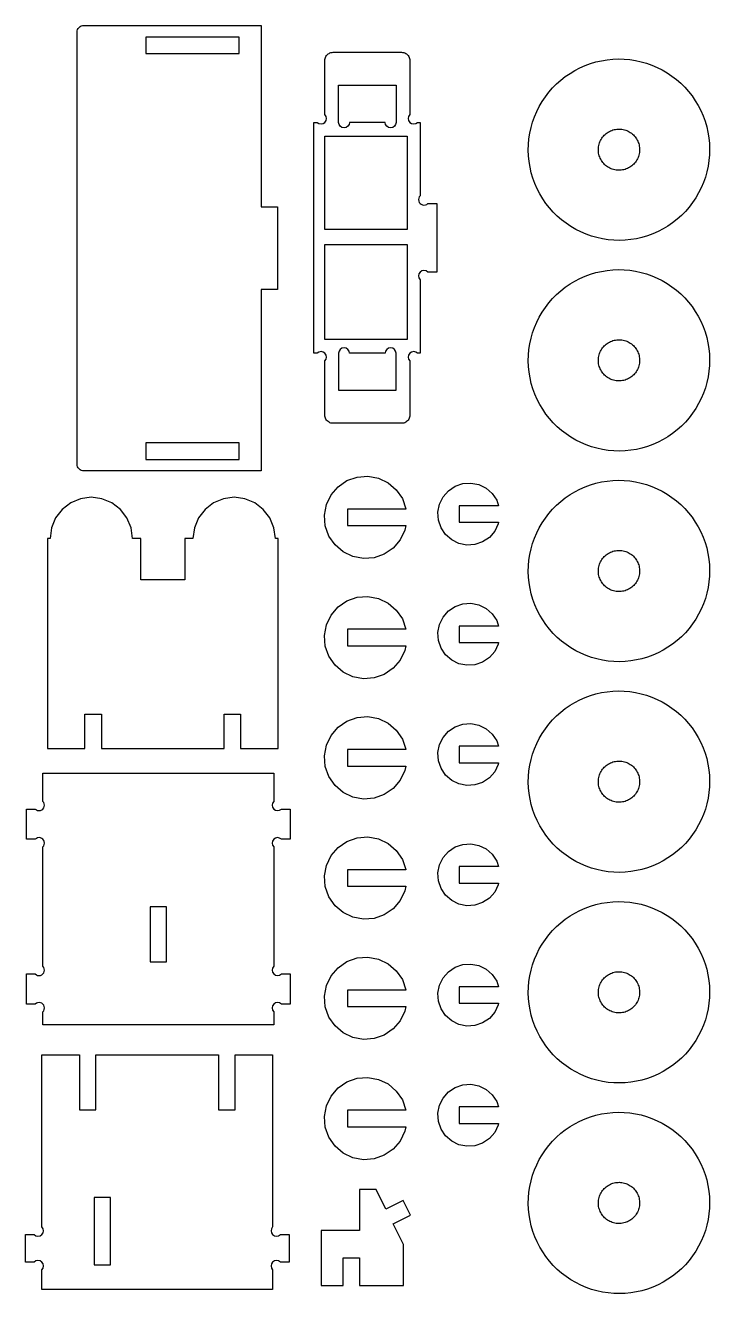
# Model space of a CAD drawing. Extents: x 7 to 1141, y 6 to 436.
# Drawn here: x 685.2 to 913.6, y 12.7 to 435.8 of the extents above; entities that cross this region are included whole.
import ezdxf

# ---------------------------------------------------------------- set-up
doc = ezdxf.new("R2010")
doc.units = 0
doc.header["$MEASUREMENT"] = 0
doc.layers.add('EXT', color=1, linetype='CONTINUOUS')
doc.layers.add('INT', color=150, linetype='CONTINUOUS')

msp = doc.modelspace()

# ---------------------------------------------------------------- linework, layer by layer
at = {"layer": 'EXT'}
for points in [[(702.5, 289.44), (702.5, 433.5, -0.414214), (704.79, 435.79), (763.93, 435.79), (763.93, 375.22), (769.43, 375.22), (769.43, 347.72), (763.93, 347.72), (763.93, 287.15), (704.79, 287.15, -0.414214)], [(785.76, 304.13), (785.56, 304.43), (785.4, 304.75), (785.29, 305.09), (785.22, 305.44), (785.19, 305.8), (785.19, 323.86, 1), (782.62, 326.43), (781.52, 326.43), (781.52, 403.44), (782.62, 403.44, 1), (785.19, 406.01), (785.19, 424.07), (785.22, 424.43), (785.29, 424.78), (785.4, 425.12), (785.56, 425.44), (785.76, 425.74), (786, 426.01), (786.27, 426.25), (786.57, 426.45), (786.89, 426.61), (787.23, 426.72), (787.58, 426.79), (787.94, 426.82), (810.79, 426.82), (811.14, 426.79), (811.5, 426.72), (811.84, 426.61), (812.16, 426.45), (812.46, 426.25), (812.73, 426.01), (812.97, 425.74), (813.17, 425.44), (813.33, 425.12), (813.44, 424.78), (813.51, 424.43), (813.54, 424.07), (813.54, 406.01, 1), (816.11, 403.44), (816.97, 403.44), (816.97, 378.95, 1), (819.54, 376.38), (822.52, 376.38), (822.52, 353.49), (819.54, 353.49, 1), (816.97, 350.92), (816.97, 326.43), (816.11, 326.43, 1), (813.54, 323.86), (813.54, 305.8), (813.51, 305.44), (813.44, 305.09), (813.33, 304.75), (813.17, 304.43), (812.97, 304.13), (812.73, 303.86), (812.46, 303.62), (812.16, 303.42), (811.84, 303.26), (811.5, 303.14), (811.14, 303.07), (810.79, 303.05), (787.94, 303.05), (787.58, 303.07), (787.23, 303.14), (786.89, 303.26), (786.57, 303.42), (786.27, 303.62), (786, 303.86)], [(691.1, 102.42), (691.1, 106.73, 1), (688.53, 109.3), (685.6, 109.3), (685.6, 119.36), (688.53, 119.36, 1), (691.1, 121.93), (691.1, 161.74, 1), (688.53, 164.31), (685.6, 164.31), (685.6, 174.37), (688.53, 174.37, 1), (691.1, 176.94), (691.1, 186.32), (768.11, 186.32), (768.11, 176.94, 1), (770.68, 174.37), (773.61, 174.37), (773.61, 164.31), (770.68, 164.31, 1), (768.11, 161.74), (768.11, 121.93, 1), (770.68, 119.36), (773.61, 119.36), (773.61, 109.3), (770.68, 109.3, 1), (768.11, 106.73), (768.11, 102.42)], [(690.74, 14.06), (690.74, 20.66, 1), (688.17, 23.23), (685.24, 23.23), (685.24, 32.4), (688.17, 32.4, 1), (690.74, 34.97), (690.74, 92.34), (703.29, 92.34), (703.29, 74), (708.79, 74), (708.79, 92.34), (749.71, 92.34), (749.71, 74), (755.21, 74), (755.21, 92.34), (767.76, 92.34), (767.76, 34.97, 1), (770.33, 32.4), (773.26, 32.4), (773.26, 23.23), (770.33, 23.23, 1), (767.76, 20.66), (767.76, 14.06)]]:
    msp.add_lwpolyline(points, format="xyb", close=True, dxfattribs=at)
for points in [[(861.38, 373.5), (860.11, 374.92), (858.94, 376.42), (857.87, 377.98), (856.89, 379.61), (856.02, 381.3), (855.25, 383.04), (854.6, 384.83), (854.06, 386.65), (853.64, 388.5), (853.33, 390.38), (853.14, 392.27), (853.07, 394.17), (853.12, 396.07), (853.29, 397.96), (853.58, 399.84), (853.99, 401.7), (854.51, 403.53), (855.14, 405.32), (855.89, 407.07), (856.74, 408.76), (857.7, 410.4), (858.76, 411.98), (859.92, 413.49), (861.17, 414.92), (862.51, 416.27), (863.93, 417.54), (865.42, 418.71), (866.99, 419.79), (868.62, 420.76), (870.31, 421.63), (872.05, 422.4), (873.84, 423.05), (875.66, 423.59), (877.51, 424.01), (879.39, 424.32), (881.28, 424.51), (883.18, 424.58), (885.08, 424.53), (886.97, 424.36), (888.85, 424.07), (890.71, 423.66), (892.53, 423.14), (894.32, 422.51), (896.07, 421.76), (897.77, 420.91), (899.41, 419.95), (900.99, 418.89), (902.5, 417.73), (903.93, 416.48), (905.28, 415.14), (906.54, 413.72), (907.72, 412.23), (908.79, 410.66), (909.77, 409.03), (910.64, 407.34), (911.4, 405.6), (912.05, 403.81), (912.59, 401.99), (913.02, 400.14), (913.32, 398.26), (913.51, 396.37), (913.58, 394.47), (913.53, 392.57), (913.36, 390.68), (913.07, 388.8), (912.67, 386.94), (912.15, 385.12), (911.51, 383.33), (910.77, 381.58), (909.91, 379.88), (908.95, 378.24), (907.89, 376.66), (906.74, 375.15), (905.49, 373.72), (904.15, 372.37), (902.73, 371.11), (901.23, 369.93), (899.67, 368.86), (898.04, 367.88), (896.35, 367.01), (894.61, 366.25), (892.82, 365.6), (891, 365.06), (889.15, 364.63), (887.27, 364.33), (885.38, 364.14), (883.48, 364.07), (881.58, 364.12), (879.69, 364.29), (877.81, 364.58), (875.95, 364.98), (874.12, 365.5), (872.33, 366.14), (870.58, 366.88), (868.89, 367.74), (867.25, 368.7), (865.67, 369.76), (864.16, 370.91), (862.73, 372.16)], [(861.38, 303.23), (860.11, 304.65), (858.94, 306.15), (857.87, 307.71), (856.89, 309.35), (856.02, 311.04), (855.25, 312.78), (854.6, 314.56), (854.06, 316.38), (853.64, 318.24), (853.33, 320.11), (853.14, 322), (853.07, 323.9), (853.12, 325.8), (853.29, 327.7), (853.58, 329.57), (853.99, 331.43), (854.51, 333.26), (855.14, 335.05), (855.89, 336.8), (856.74, 338.5), (857.7, 340.14), (858.76, 341.71), (859.92, 343.22), (861.17, 344.65), (862.51, 346), (863.93, 347.27), (865.42, 348.44), (866.99, 349.52), (868.62, 350.49), (870.31, 351.36), (872.05, 352.13), (873.84, 352.78), (875.66, 353.32), (877.51, 353.74), (879.39, 354.05), (881.28, 354.24), (883.18, 354.31), (885.08, 354.26), (886.97, 354.09), (888.85, 353.8), (890.71, 353.39), (892.53, 352.87), (894.32, 352.24), (896.07, 351.49), (897.77, 350.64), (899.41, 349.68), (900.99, 348.62), (902.5, 347.46), (903.93, 346.21), (905.28, 344.87), (906.54, 343.45), (907.72, 341.96), (908.79, 340.39), (909.77, 338.76), (910.64, 337.07), (911.4, 335.33), (912.05, 333.55), (912.59, 331.72), (913.02, 329.87), (913.32, 328), (913.51, 326.1), (913.58, 324.21), (913.53, 322.31), (913.36, 320.41), (913.07, 318.53), (912.67, 316.68), (912.15, 314.85), (911.51, 313.06), (910.77, 311.31), (909.91, 309.61), (908.95, 307.97), (907.89, 306.39), (906.74, 304.89), (905.49, 303.45), (904.15, 302.1), (902.73, 300.84), (901.23, 299.67), (899.67, 298.59), (898.04, 297.61), (896.35, 296.74), (894.61, 295.98), (892.82, 295.33), (891, 294.79), (889.15, 294.36), (887.27, 294.06), (885.38, 293.87), (883.48, 293.8), (881.58, 293.85), (879.69, 294.02), (877.81, 294.31), (875.95, 294.71), (874.12, 295.23), (872.33, 295.87), (870.58, 296.61), (868.89, 297.47), (867.25, 298.43), (865.67, 299.49), (864.16, 300.65), (862.73, 301.9)], [(788.57, 262.47), (786.54, 265.43), (785.34, 268.82), (785.06, 272.39), (785.71, 275.92), (787.26, 279.16), (789.59, 281.89), (792.55, 283.93), (795.93, 285.13), (799.51, 285.41), (803.04, 284.75), (806.28, 283.21), (809.01, 280.87), (811.04, 277.92), (812.24, 274.53), (812.24, 274.44), (792.71, 274.44), (792.71, 268.93), (812.15, 268.93), (811.87, 267.42), (810.32, 264.18), (807.99, 261.45), (805.03, 259.42), (801.65, 258.22), (798.07, 257.94), (794.54, 258.6), (791.3, 260.14)], [(861.38, 232.96), (860.11, 234.38), (858.94, 235.88), (857.87, 237.45), (856.89, 239.08), (856.02, 240.77), (855.25, 242.51), (854.6, 244.29), (854.06, 246.11), (853.64, 247.97), (853.33, 249.84), (853.14, 251.73), (853.07, 253.63), (853.12, 255.53), (853.29, 257.43), (853.58, 259.31), (853.99, 261.16), (854.51, 262.99), (855.14, 264.78), (855.89, 266.53), (856.74, 268.23), (857.7, 269.87), (858.76, 271.45), (859.92, 272.95), (861.17, 274.39), (862.51, 275.74), (863.93, 277), (865.42, 278.17), (866.99, 279.25), (868.62, 280.22), (870.31, 281.1), (872.05, 281.86), (873.84, 282.51), (875.66, 283.05), (877.51, 283.48), (879.39, 283.78), (881.28, 283.97), (883.18, 284.04), (885.08, 283.99), (886.97, 283.82), (888.85, 283.53), (890.71, 283.13), (892.53, 282.61), (894.32, 281.97), (896.07, 281.22), (897.77, 280.37), (899.41, 279.41), (900.99, 278.35), (902.5, 277.19), (903.93, 275.94), (905.28, 274.61), (906.54, 273.19), (907.72, 271.69), (908.79, 270.12), (909.77, 268.49), (910.64, 266.8), (911.4, 265.06), (912.05, 263.28), (912.59, 261.46), (913.02, 259.6), (913.32, 257.73), (913.51, 255.84), (913.58, 253.94), (913.53, 252.04), (913.36, 250.14), (913.07, 248.27), (912.67, 246.41), (912.15, 244.58), (911.51, 242.79), (910.77, 241.04), (909.91, 239.34), (908.95, 237.7), (907.89, 236.13), (906.74, 234.62), (905.49, 233.19), (904.15, 231.83), (902.73, 230.57), (901.23, 229.4), (899.67, 228.32), (898.04, 227.35), (896.35, 226.48), (894.61, 225.71), (892.82, 225.06), (891, 224.52), (889.15, 224.1), (887.27, 223.79), (885.38, 223.6), (883.48, 223.53), (881.58, 223.58), (879.69, 223.75), (877.81, 224.04), (875.95, 224.44), (874.12, 224.97), (872.33, 225.6), (870.58, 226.35), (868.89, 227.2), (867.25, 228.16), (865.67, 229.22), (864.16, 230.38), (862.73, 231.63)], [(825.47, 265.93), (823.96, 268.18), (823.09, 270.73), (822.91, 273.43), (823.43, 276.09), (824.62, 278.51), (826.4, 280.55), (828.65, 282.06), (831.21, 282.93), (833.9, 283.11), (836.56, 282.59), (838.99, 281.4), (841.02, 279.62), (842.53, 277.37), (843.16, 275.54), (830.04, 275.54), (830.04, 270.03), (843.17, 270.03), (843.06, 269.46), (841.87, 267.03), (840.09, 265), (837.84, 263.49), (835.28, 262.62), (832.59, 262.44), (829.93, 262.96), (827.51, 264.15)], [(692.58, 194.58), (705.13, 194.58), (705.13, 206.04), (710.63, 206.04), (710.63, 194.58), (751.54, 194.58), (751.54, 206.04), (757.04, 206.04), (757.04, 194.58), (769.59, 194.58), (769.59, 264.61), (768.67, 264.61), (768.2, 268.17), (766.83, 271.49), (764.64, 274.33), (761.8, 276.52), (758.48, 277.89), (754.92, 278.36), (751.36, 277.89), (748.04, 276.52), (745.2, 274.33), (743.01, 271.49), (741.64, 268.17), (741.17, 264.61), (738.42, 264.61), (738.42, 250.86), (723.75, 250.86), (723.75, 264.61), (721, 264.61), (720.53, 268.17), (719.16, 271.49), (716.97, 274.33), (714.12, 276.52), (710.81, 277.89), (707.25, 278.36), (703.69, 277.89), (700.37, 276.52), (697.52, 274.33), (695.34, 271.49), (693.96, 268.17), (693.49, 264.61), (692.58, 264.61)], [(788.57, 222.36), (786.54, 225.32), (785.34, 228.71), (785.06, 232.28), (785.71, 235.81), (787.26, 239.05), (789.59, 241.78), (792.55, 243.82), (795.93, 245.02), (799.51, 245.3), (803.04, 244.64), (806.28, 243.1), (809.01, 240.76), (811.04, 237.81), (812.24, 234.42), (812.24, 234.33), (792.71, 234.33), (792.71, 228.82), (812.15, 228.82), (811.87, 227.31), (810.32, 224.07), (807.99, 221.34), (805.03, 219.31), (801.65, 218.11), (798.07, 217.83), (794.54, 218.49), (791.3, 220.03)], [(825.47, 225.82), (823.96, 228.07), (823.09, 230.62), (822.91, 233.32), (823.43, 235.98), (824.62, 238.4), (826.4, 240.44), (828.65, 241.95), (831.21, 242.82), (833.9, 243), (836.56, 242.48), (838.99, 241.29), (841.02, 239.51), (842.53, 237.26), (843.16, 235.43), (830.04, 235.43), (830.04, 229.92), (843.17, 229.92), (843.06, 229.35), (841.87, 226.92), (840.09, 224.89), (837.84, 223.38), (835.28, 222.51), (832.59, 222.33), (829.93, 222.85), (827.51, 224.04)], [(862.73, 161.36), (861.38, 162.7), (860.11, 164.12), (858.94, 165.61), (857.87, 167.18), (856.89, 168.81), (856.02, 170.5), (855.25, 172.24), (854.6, 174.02), (854.06, 175.85), (853.64, 177.7), (853.33, 179.57), (853.14, 181.47), (853.07, 183.37), (853.12, 185.27), (853.29, 187.16), (853.58, 189.04), (853.99, 190.89), (854.51, 192.72), (855.14, 194.51), (855.89, 196.26), (856.74, 197.96), (857.7, 199.6), (858.76, 201.18), (859.92, 202.69), (861.17, 204.12), (862.51, 205.47), (863.93, 206.73), (865.42, 207.9), (866.99, 208.98), (868.62, 209.96), (870.31, 210.83), (872.05, 211.59), (873.84, 212.24), (875.66, 212.78), (877.51, 213.21), (879.39, 213.51), (881.28, 213.7), (883.18, 213.77), (885.08, 213.72), (886.97, 213.55), (888.85, 213.26), (890.71, 212.86), (892.53, 212.34), (894.32, 211.7), (896.07, 210.96), (897.77, 210.1), (899.41, 209.14), (900.99, 208.08), (902.5, 206.92), (903.93, 205.67), (905.28, 204.34), (906.54, 202.92), (907.72, 201.42), (908.79, 199.86), (909.77, 198.22), (910.64, 196.54), (911.4, 194.8), (912.05, 193.01), (912.59, 191.19), (913.02, 189.33), (913.32, 187.46), (913.51, 185.57), (913.58, 183.67), (913.53, 181.77), (913.36, 179.88), (913.07, 178), (912.67, 176.14), (912.15, 174.31), (911.51, 172.52), (910.77, 170.77), (909.91, 169.07), (908.95, 167.43), (907.89, 165.86), (906.74, 164.35), (905.49, 162.92), (904.15, 161.57), (902.73, 160.3), (901.23, 159.13), (899.67, 158.05), (898.04, 157.08), (896.35, 156.21), (894.61, 155.44), (892.82, 154.79), (891, 154.25), (889.15, 153.83), (887.27, 153.52), (885.38, 153.33), (883.48, 153.26), (881.58, 153.31), (879.69, 153.48), (877.81, 153.77), (875.95, 154.18), (874.12, 154.7), (872.33, 155.33), (870.58, 156.08), (868.89, 156.93), (867.25, 157.89), (865.67, 158.95), (864.16, 160.11)], [(788.57, 182.25), (786.54, 185.21), (785.34, 188.6), (785.06, 192.17), (785.71, 195.7), (787.26, 198.94), (789.59, 201.67), (792.55, 203.71), (795.93, 204.91), (799.51, 205.19), (803.04, 204.53), (806.28, 202.99), (809.01, 200.65), (811.04, 197.7), (812.24, 194.31), (812.24, 194.22), (792.71, 194.22), (792.71, 188.71), (812.15, 188.71), (811.87, 187.2), (810.32, 183.96), (807.99, 181.23), (805.03, 179.2), (801.65, 178), (798.07, 177.72), (794.54, 178.38), (791.3, 179.92)], [(825.47, 185.71), (823.96, 187.96), (823.09, 190.51), (822.91, 193.21), (823.43, 195.87), (824.62, 198.29), (826.4, 200.33), (828.65, 201.84), (831.21, 202.71), (833.9, 202.89), (836.56, 202.37), (838.99, 201.18), (841.02, 199.4), (842.53, 197.15), (843.16, 195.32), (830.04, 195.32), (830.04, 189.81), (843.17, 189.81), (843.06, 189.24), (841.87, 186.81), (840.09, 184.78), (837.84, 183.27), (835.28, 182.4), (832.59, 182.22), (829.93, 182.74), (827.51, 183.93)], [(788.57, 142.14), (786.54, 145.1), (785.34, 148.49), (785.06, 152.06), (785.71, 155.59), (787.26, 158.83), (789.59, 161.56), (792.55, 163.6), (795.93, 164.8), (799.51, 165.08), (803.04, 164.42), (806.28, 162.88), (809.01, 160.54), (811.04, 157.59), (812.24, 154.2), (812.24, 154.11), (792.71, 154.11), (792.71, 148.6), (812.15, 148.6), (811.87, 147.09), (810.32, 143.85), (807.99, 141.12), (805.03, 139.09), (801.65, 137.89), (798.07, 137.61), (794.54, 138.27), (791.3, 139.81)], [(825.47, 145.6), (823.96, 147.85), (823.09, 150.4), (822.91, 153.1), (823.43, 155.76), (824.62, 158.18), (826.4, 160.22), (828.65, 161.73), (831.21, 162.6), (833.9, 162.78), (836.56, 162.26), (838.99, 161.07), (841.02, 159.29), (842.53, 157.04), (843.16, 155.21), (830.04, 155.21), (830.04, 149.7), (843.17, 149.7), (843.06, 149.13), (841.87, 146.7), (840.09, 144.67), (837.84, 143.16), (835.28, 142.29), (832.59, 142.11), (829.93, 142.63), (827.51, 143.82)], [(862.73, 91.09), (861.38, 92.43), (860.11, 93.85), (858.94, 95.34), (857.87, 96.91), (856.89, 98.54), (856.02, 100.23), (855.25, 101.97), (854.6, 103.76), (854.06, 105.58), (853.64, 107.43), (853.33, 109.31), (853.14, 111.2), (853.07, 113.1), (853.12, 115), (853.29, 116.89), (853.58, 118.77), (853.99, 120.63), (854.51, 122.45), (855.14, 124.25), (855.89, 125.99), (856.74, 127.69), (857.7, 129.33), (858.76, 130.91), (859.92, 132.42), (861.17, 133.85), (862.51, 135.2), (863.93, 136.46), (865.42, 137.64), (866.99, 138.71), (868.62, 139.69), (870.31, 140.56), (872.05, 141.32), (873.84, 141.98), (875.66, 142.51), (877.51, 142.94), (879.39, 143.25), (881.28, 143.43), (883.18, 143.5), (885.08, 143.45), (886.97, 143.28), (888.85, 143), (890.71, 142.59), (892.53, 142.07), (894.32, 141.43), (896.07, 140.69), (897.77, 139.83), (899.41, 138.87), (900.99, 137.81), (902.5, 136.66), (903.93, 135.41), (905.28, 134.07), (906.54, 132.65), (907.72, 131.15), (908.79, 129.59), (909.77, 127.96), (910.64, 126.27), (911.4, 124.53), (912.05, 122.74), (912.59, 120.92), (913.02, 119.07), (913.32, 117.19), (913.51, 115.3), (913.58, 113.4), (913.53, 111.5), (913.36, 109.61), (913.07, 107.73), (912.67, 105.87), (912.15, 104.04), (911.51, 102.25), (910.77, 100.5), (909.91, 98.81), (908.95, 97.17), (907.89, 95.59), (906.74, 94.08), (905.49, 92.65), (904.15, 91.3), (902.73, 90.03), (901.23, 88.86), (899.67, 87.79), (898.04, 86.81), (896.35, 85.94), (894.61, 85.18), (892.82, 84.52), (891, 83.98), (889.15, 83.56), (887.27, 83.25), (885.38, 83.06), (883.48, 82.99), (881.58, 83.04), (879.69, 83.21), (877.81, 83.5), (875.95, 83.91), (874.12, 84.43), (872.33, 85.06), (870.58, 85.81), (868.89, 86.66), (867.25, 87.62), (865.67, 88.68), (864.16, 89.84)], [(788.57, 102.03), (786.54, 104.99), (785.34, 108.38), (785.06, 111.95), (785.71, 115.48), (787.26, 118.72), (789.59, 121.45), (792.55, 123.49), (795.93, 124.69), (799.51, 124.97), (803.04, 124.31), (806.28, 122.77), (809.01, 120.43), (811.04, 117.48), (812.24, 114.09), (812.24, 114), (792.71, 114), (792.71, 108.49), (812.15, 108.49), (811.87, 106.98), (810.32, 103.74), (807.99, 101.01), (805.03, 98.98), (801.65, 97.78), (798.07, 97.5), (794.54, 98.16), (791.3, 99.7)], [(825.47, 105.49), (823.96, 107.74), (823.09, 110.29), (822.91, 112.99), (823.43, 115.65), (824.62, 118.07), (826.4, 120.11), (828.65, 121.62), (831.21, 122.49), (833.9, 122.67), (836.56, 122.15), (838.99, 120.96), (841.02, 119.18), (842.53, 116.93), (843.16, 115.1), (830.04, 115.1), (830.04, 109.59), (843.17, 109.59), (843.06, 109.02), (841.87, 106.59), (840.09, 104.56), (837.84, 103.05), (835.28, 102.18), (832.59, 102), (829.93, 102.52), (827.51, 103.71)], [(788.57, 61.92), (786.54, 64.88), (785.34, 68.27), (785.06, 71.84), (785.71, 75.37), (787.26, 78.61), (789.59, 81.34), (792.55, 83.38), (795.93, 84.58), (799.51, 84.86), (803.04, 84.2), (806.28, 82.66), (809.01, 80.32), (811.04, 77.37), (812.24, 73.98), (812.24, 73.89), (792.71, 73.89), (792.71, 68.38), (812.15, 68.38), (811.87, 66.87), (810.32, 63.63), (807.99, 60.9), (805.03, 58.87), (801.65, 57.67), (798.07, 57.39), (794.54, 58.05), (791.3, 59.59)], [(825.47, 65.38), (823.96, 67.63), (823.09, 70.18), (822.91, 72.88), (823.43, 75.54), (824.62, 77.96), (826.4, 80), (828.65, 81.51), (831.21, 82.38), (833.9, 82.56), (836.56, 82.04), (838.99, 80.85), (841.02, 79.07), (842.53, 76.82), (843.16, 74.99), (830.04, 74.99), (830.04, 69.48), (843.17, 69.48), (843.06, 68.91), (841.87, 66.48), (840.09, 64.45), (837.84, 62.94), (835.28, 62.07), (832.59, 61.89), (829.93, 62.41), (827.51, 63.6)], [(864.16, 19.57), (862.73, 20.82), (861.38, 22.16), (860.11, 23.58), (858.94, 25.08), (857.87, 26.64), (856.89, 28.27), (856.02, 29.96), (855.25, 31.7), (854.6, 33.49), (854.06, 35.31), (853.64, 37.16), (853.33, 39.04), (853.14, 40.93), (853.07, 42.83), (853.12, 44.73), (853.29, 46.62), (853.58, 48.5), (853.99, 50.36), (854.51, 52.19), (855.14, 53.98), (855.89, 55.73), (856.74, 57.42), (857.7, 59.06), (858.76, 60.64), (859.92, 62.15), (861.17, 63.58), (862.51, 64.93), (863.93, 66.2), (865.42, 67.37), (866.99, 68.44), (868.62, 69.42), (870.31, 70.29), (872.05, 71.05), (873.84, 71.71), (875.66, 72.25), (877.51, 72.67), (879.39, 72.98), (881.28, 73.17), (883.18, 73.23), (885.08, 73.18), (886.97, 73.01), (888.85, 72.73), (890.71, 72.32), (892.53, 71.8), (894.32, 71.17), (896.07, 70.42), (897.77, 69.57), (899.41, 68.61), (900.99, 67.55), (902.5, 66.39), (903.93, 65.14), (905.28, 63.8), (906.54, 62.38), (907.72, 60.89), (908.79, 59.32), (909.77, 57.69), (910.64, 56), (911.4, 54.26), (912.05, 52.47), (912.59, 50.65), (913.02, 48.8), (913.32, 46.92), (913.51, 45.03), (913.58, 43.13), (913.53, 41.23), (913.36, 39.34), (913.07, 37.46), (912.67, 35.6), (912.15, 33.78), (911.51, 31.98), (910.77, 30.24), (909.91, 28.54), (908.95, 26.9), (907.89, 25.32), (906.74, 23.81), (905.49, 22.38), (904.15, 21.03), (902.73, 19.77), (901.23, 18.59), (899.67, 17.52), (898.04, 16.54), (896.35, 15.67), (894.61, 14.91), (892.82, 14.25), (891, 13.71), (889.15, 13.29), (887.27, 12.98), (885.38, 12.8), (883.48, 12.73), (881.58, 12.78), (879.69, 12.95), (877.81, 13.23), (875.95, 13.64), (874.12, 14.16), (872.33, 14.8), (870.58, 15.54), (868.89, 16.4), (867.25, 17.36), (865.67, 18.42)], [(783.92, 15.48), (791.25, 15.48), (791.25, 24.64), (796.76, 24.64), (796.76, 15.48), (811.42, 15.48), (811.42, 29.14), (808, 35.99), (813.74, 38.86), (811.28, 43.78), (805.54, 40.91), (802.26, 47.47), (796.76, 47.47), (796.76, 33.81), (783.92, 33.81)]]:
    msp.add_lwpolyline(points, close=True, dxfattribs=at)
at = {"layer": 'INT'}
for points in [[(756.62, 426.41), (756.62, 431.91), (725.39, 431.91), (725.39, 426.41)], [(785.19, 367.68), (785.19, 398.86), (812.62, 398.86), (812.62, 367.68)], [(877.96, 390.03), (877.7, 390.38), (877.46, 390.74), (877.25, 391.11), (877.06, 391.5), (876.89, 391.9), (876.75, 392.31), (876.64, 392.73), (876.55, 393.15), (876.49, 393.58), (876.46, 394.01), (876.45, 394.44), (876.47, 394.87), (876.52, 395.3), (876.6, 395.73), (876.7, 396.15), (876.83, 396.56), (876.98, 396.96), (877.16, 397.36), (877.36, 397.74), (877.59, 398.11), (877.84, 398.46), (878.11, 398.8), (878.4, 399.11), (878.71, 399.41), (879.04, 399.69), (879.38, 399.95), (879.74, 400.19), (880.12, 400.4), (880.51, 400.59), (880.91, 400.76), (881.32, 400.9), (881.73, 401.01), (882.16, 401.1), (882.58, 401.16), (883.01, 401.19), (883.45, 401.2), (883.88, 401.18), (884.31, 401.13), (884.73, 401.05), (885.15, 400.95), (885.57, 400.82), (885.97, 400.67), (886.36, 400.49), (886.74, 400.29), (887.11, 400.06), (887.46, 399.81), (887.8, 399.54), (888.12, 399.25), (888.42, 398.94), (888.7, 398.61), (888.96, 398.27), (889.2, 397.91), (889.41, 397.53), (889.6, 397.14), (889.76, 396.74), (889.9, 396.33), (890.02, 395.92), (890.1, 395.49), (890.16, 395.07), (890.2, 394.64), (890.2, 394.2), (890.18, 393.77), (890.13, 393.34), (890.06, 392.92), (889.96, 392.5), (889.83, 392.09), (889.68, 391.68), (889.5, 391.29), (889.3, 390.91), (889.07, 390.54), (888.82, 390.19), (888.55, 389.85), (888.26, 389.53), (887.95, 389.23), (887.62, 388.95), (887.27, 388.69), (886.91, 388.45), (886.54, 388.24), (886.15, 388.05), (885.75, 387.89), (885.34, 387.75), (884.92, 387.63), (884.5, 387.55), (884.07, 387.49), (883.64, 387.45), (883.21, 387.45), (882.78, 387.47), (882.35, 387.52), (881.92, 387.59), (881.5, 387.69), (881.09, 387.82), (880.69, 387.97), (880.29, 388.15), (879.91, 388.35), (879.55, 388.58), (879.19, 388.83), (878.86, 389.1), (878.54, 389.39), (878.24, 389.7)], [(812.62, 362.73), (812.62, 331.01), (785.19, 331.01), (785.19, 362.73)], [(877.96, 319.76), (877.7, 320.11), (877.46, 320.47), (877.25, 320.84), (877.06, 321.23), (876.89, 321.63), (876.75, 322.04), (876.64, 322.46), (876.55, 322.88), (876.49, 323.31), (876.46, 323.74), (876.45, 324.17), (876.47, 324.6), (876.52, 325.03), (876.6, 325.46), (876.7, 325.88), (876.83, 326.29), (876.98, 326.69), (877.16, 327.09), (877.36, 327.47), (877.59, 327.84), (877.84, 328.19), (878.11, 328.53), (878.4, 328.85), (878.71, 329.15), (879.04, 329.43), (879.38, 329.68), (879.74, 329.92), (880.12, 330.14), (880.51, 330.32), (880.91, 330.49), (881.32, 330.63), (881.73, 330.74), (882.16, 330.83), (882.58, 330.89), (883.01, 330.92), (883.45, 330.93), (883.88, 330.91), (884.31, 330.86), (884.73, 330.78), (885.15, 330.68), (885.57, 330.56), (885.97, 330.4), (886.36, 330.22), (886.74, 330.02), (887.11, 329.8), (887.46, 329.55), (887.8, 329.28), (888.12, 328.98), (888.42, 328.67), (888.7, 328.35), (888.96, 328), (889.2, 327.64), (889.41, 327.26), (889.6, 326.87), (889.76, 326.47), (889.9, 326.07), (890.02, 325.65), (890.1, 325.23), (890.16, 324.8), (890.2, 324.37), (890.2, 323.94), (890.18, 323.5), (890.13, 323.07), (890.06, 322.65), (889.96, 322.23), (889.83, 321.82), (889.68, 321.41), (889.5, 321.02), (889.3, 320.64), (889.07, 320.27), (888.82, 319.92), (888.55, 319.58), (888.26, 319.26), (887.95, 318.96), (887.62, 318.68), (887.27, 318.42), (886.91, 318.19), (886.54, 317.97), (886.15, 317.78), (885.75, 317.62), (885.34, 317.48), (884.92, 317.37), (884.5, 317.28), (884.07, 317.22), (883.64, 317.18), (883.21, 317.18), (882.78, 317.2), (882.35, 317.25), (881.92, 317.32), (881.5, 317.42), (881.09, 317.55), (880.69, 317.7), (880.29, 317.88), (879.91, 318.09), (879.55, 318.31), (879.19, 318.56), (878.86, 318.83), (878.54, 319.12), (878.24, 319.43)], [(725.39, 296.54), (725.39, 291.03), (756.62, 291.03), (756.62, 296.54)], [(877.96, 249.49), (877.7, 249.84), (877.46, 250.2), (877.25, 250.58), (877.06, 250.96), (876.89, 251.36), (876.75, 251.77), (876.64, 252.19), (876.55, 252.61), (876.49, 253.04), (876.46, 253.47), (876.45, 253.9), (876.47, 254.33), (876.52, 254.76), (876.6, 255.19), (876.7, 255.61), (876.83, 256.02), (876.98, 256.43), (877.16, 256.82), (877.36, 257.2), (877.59, 257.57), (877.84, 257.92), (878.11, 258.26), (878.4, 258.58), (878.71, 258.88), (879.04, 259.16), (879.38, 259.42), (879.74, 259.65), (880.12, 259.87), (880.51, 260.06), (880.91, 260.22), (881.32, 260.36), (881.73, 260.47), (882.16, 260.56), (882.58, 260.62), (883.01, 260.65), (883.45, 260.66), (883.88, 260.64), (884.31, 260.59), (884.73, 260.52), (885.15, 260.42), (885.57, 260.29), (885.97, 260.13), (886.36, 259.96), (886.74, 259.75), (887.11, 259.53), (887.46, 259.28), (887.8, 259.01), (888.12, 258.72), (888.42, 258.41), (888.7, 258.08), (888.96, 257.73), (889.2, 257.37), (889.41, 256.99), (889.6, 256.61), (889.76, 256.21), (889.9, 255.8), (890.02, 255.38), (890.1, 254.96), (890.16, 254.53), (890.2, 254.1), (890.2, 253.67), (890.18, 253.24), (890.13, 252.81), (890.06, 252.38), (889.96, 251.96), (889.83, 251.55), (889.68, 251.14), (889.5, 250.75), (889.3, 250.37), (889.07, 250), (888.82, 249.65), (888.55, 249.31), (888.26, 248.99), (887.95, 248.69), (887.62, 248.41), (887.27, 248.15), (886.91, 247.92), (886.54, 247.7), (886.15, 247.51), (885.75, 247.35), (885.34, 247.21), (884.92, 247.1), (884.5, 247.01), (884.07, 246.95), (883.64, 246.92), (883.21, 246.91), (882.78, 246.93), (882.35, 246.98), (881.92, 247.05), (881.5, 247.16), (881.09, 247.28), (880.69, 247.44), (880.29, 247.61), (879.91, 247.82), (879.55, 248.04), (879.19, 248.29), (878.86, 248.56), (878.54, 248.85), (878.24, 249.17)], [(877.96, 179.23), (877.7, 179.57), (877.46, 179.93), (877.25, 180.31), (877.06, 180.7), (876.89, 181.1), (876.75, 181.5), (876.64, 181.92), (876.55, 182.34), (876.49, 182.77), (876.46, 183.2), (876.45, 183.64), (876.47, 184.07), (876.52, 184.5), (876.6, 184.92), (876.7, 185.34), (876.83, 185.75), (876.98, 186.16), (877.16, 186.55), (877.36, 186.93), (877.59, 187.3), (877.84, 187.65), (878.11, 187.99), (878.4, 188.31), (878.71, 188.61), (879.04, 188.89), (879.38, 189.15), (879.74, 189.39), (880.12, 189.6), (880.51, 189.79), (880.91, 189.95), (881.32, 190.09), (881.73, 190.21), (882.16, 190.29), (882.58, 190.35), (883.01, 190.39), (883.45, 190.39), (883.88, 190.37), (884.31, 190.32), (884.73, 190.25), (885.15, 190.15), (885.57, 190.02), (885.97, 189.87), (886.36, 189.69), (886.74, 189.48), (887.11, 189.26), (887.46, 189.01), (887.8, 188.74), (888.12, 188.45), (888.42, 188.14), (888.7, 187.81), (888.96, 187.46), (889.2, 187.1), (889.41, 186.73), (889.6, 186.34), (889.76, 185.94), (889.9, 185.53), (890.02, 185.11), (890.1, 184.69), (890.16, 184.26), (890.2, 183.83), (890.2, 183.4), (890.18, 182.97), (890.13, 182.54), (890.06, 182.11), (889.96, 181.69), (889.83, 181.28), (889.68, 180.88), (889.5, 180.48), (889.3, 180.1), (889.07, 179.73), (888.82, 179.38), (888.55, 179.04), (888.26, 178.72), (887.95, 178.42), (887.62, 178.14), (887.27, 177.89), (886.91, 177.65), (886.54, 177.44), (886.15, 177.25), (885.75, 177.08), (885.34, 176.94), (884.92, 176.83), (884.5, 176.74), (884.07, 176.68), (883.64, 176.65), (883.21, 176.64), (882.78, 176.66), (882.35, 176.71), (881.92, 176.79), (881.5, 176.89), (881.09, 177.02), (880.69, 177.17), (880.29, 177.35), (879.91, 177.55), (879.55, 177.78), (879.19, 178.02), (878.86, 178.29), (878.54, 178.59), (878.24, 178.9)], [(726.86, 123.36), (732.36, 123.36), (732.36, 141.7), (726.86, 141.7)], [(879.55, 107.51), (879.19, 107.76), (878.86, 108.03), (878.54, 108.32), (878.24, 108.63), (877.96, 108.96), (877.7, 109.3), (877.46, 109.66), (877.25, 110.04), (877.06, 110.43), (876.89, 110.83), (876.75, 111.24), (876.64, 111.65), (876.55, 112.08), (876.49, 112.5), (876.46, 112.93), (876.45, 113.37), (876.47, 113.8), (876.52, 114.23), (876.6, 114.65), (876.7, 115.07), (876.83, 115.49), (876.98, 115.89), (877.16, 116.28), (877.36, 116.66), (877.59, 117.03), (877.84, 117.39), (878.11, 117.72), (878.4, 118.04), (878.71, 118.34), (879.04, 118.62), (879.38, 118.88), (879.74, 119.12), (880.12, 119.33), (880.51, 119.52), (880.91, 119.68), (881.32, 119.82), (881.73, 119.94), (882.16, 120.02), (882.58, 120.08), (883.01, 120.12), (883.45, 120.12), (883.88, 120.1), (884.31, 120.05), (884.73, 119.98), (885.15, 119.88), (885.57, 119.75), (885.97, 119.6), (886.36, 119.42), (886.74, 119.22), (887.11, 118.99), (887.46, 118.74), (887.8, 118.47), (888.12, 118.18), (888.42, 117.87), (888.7, 117.54), (888.96, 117.19), (889.2, 116.83), (889.41, 116.46), (889.6, 116.07), (889.76, 115.67), (889.9, 115.26), (890.02, 114.84), (890.1, 114.42), (890.16, 113.99), (890.2, 113.56), (890.2, 113.13), (890.18, 112.7), (890.13, 112.27), (890.06, 111.84), (889.96, 111.42), (889.83, 111.01), (889.68, 110.61), (889.5, 110.21), (889.3, 109.83), (889.07, 109.47), (888.82, 109.11), (888.55, 108.78), (888.26, 108.46), (887.95, 108.16), (887.62, 107.88), (887.27, 107.62), (886.91, 107.38), (886.54, 107.17), (886.15, 106.98), (885.75, 106.81), (885.34, 106.67), (884.92, 106.56), (884.5, 106.47), (884.07, 106.41), (883.64, 106.38), (883.21, 106.37), (882.78, 106.39), (882.35, 106.44), (881.92, 106.52), (881.5, 106.62), (881.09, 106.75), (880.69, 106.9), (880.29, 107.08), (879.91, 107.28)], [(879.55, 37.24), (879.19, 37.49), (878.86, 37.76), (878.54, 38.05), (878.24, 38.36), (877.96, 38.69), (877.7, 39.03), (877.46, 39.4), (877.25, 39.77), (877.06, 40.16), (876.89, 40.56), (876.75, 40.97), (876.64, 41.39), (876.55, 41.81), (876.49, 42.24), (876.46, 42.67), (876.45, 43.1), (876.47, 43.53), (876.52, 43.96), (876.6, 44.38), (876.7, 44.8), (876.83, 45.22), (876.98, 45.62), (877.16, 46.01), (877.36, 46.4), (877.59, 46.76), (877.84, 47.12), (878.11, 47.45), (878.4, 47.77), (878.71, 48.07), (879.04, 48.35), (879.38, 48.61), (879.74, 48.85), (880.12, 49.06), (880.51, 49.25), (880.91, 49.42), (881.32, 49.56), (881.73, 49.67), (882.16, 49.76), (882.58, 49.82), (883.01, 49.85), (883.45, 49.86), (883.88, 49.83), (884.31, 49.79), (884.73, 49.71), (885.15, 49.61), (885.57, 49.48), (885.97, 49.33), (886.36, 49.15), (886.74, 48.95), (887.11, 48.72), (887.46, 48.47), (887.8, 48.2), (888.12, 47.91), (888.42, 47.6), (888.7, 47.27), (888.96, 46.93), (889.2, 46.56), (889.41, 46.19), (889.6, 45.8), (889.76, 45.4), (889.9, 44.99), (890.02, 44.58), (890.1, 44.15), (890.16, 43.73), (890.2, 43.29), (890.2, 42.86), (890.18, 42.43), (890.13, 42), (890.06, 41.58), (889.96, 41.16), (889.83, 40.74), (889.68, 40.34), (889.5, 39.95), (889.3, 39.57), (889.07, 39.2), (888.82, 38.84), (888.55, 38.51), (888.26, 38.19), (887.95, 37.89), (887.62, 37.61), (887.27, 37.35), (886.91, 37.11), (886.54, 36.9), (886.15, 36.71), (885.75, 36.54), (885.34, 36.41), (884.92, 36.29), (884.5, 36.21), (884.07, 36.14), (883.64, 36.11), (883.21, 36.11), (882.78, 36.13), (882.35, 36.17), (881.92, 36.25), (881.5, 36.35), (881.09, 36.48), (880.69, 36.63), (880.29, 36.81), (879.91, 37.01)], [(708.16, 22.28), (713.66, 22.28), (713.66, 44.74), (708.16, 44.74)]]:
    msp.add_lwpolyline(points, close=True, dxfattribs=at)
for points in [[(808.95, 415.82), (808.95, 403.44, -1), (805.31, 403.44), (793.41, 403.44, -1), (789.78, 403.44), (789.78, 415.82)], [(808.95, 314.05), (808.95, 326.43, 1), (805.31, 326.43), (793.41, 326.43, 1), (789.78, 326.43), (789.78, 314.05)]]:
    msp.add_lwpolyline(points, format="xyb", close=True, dxfattribs=at)

doc.saveas('drawing.dxf')
